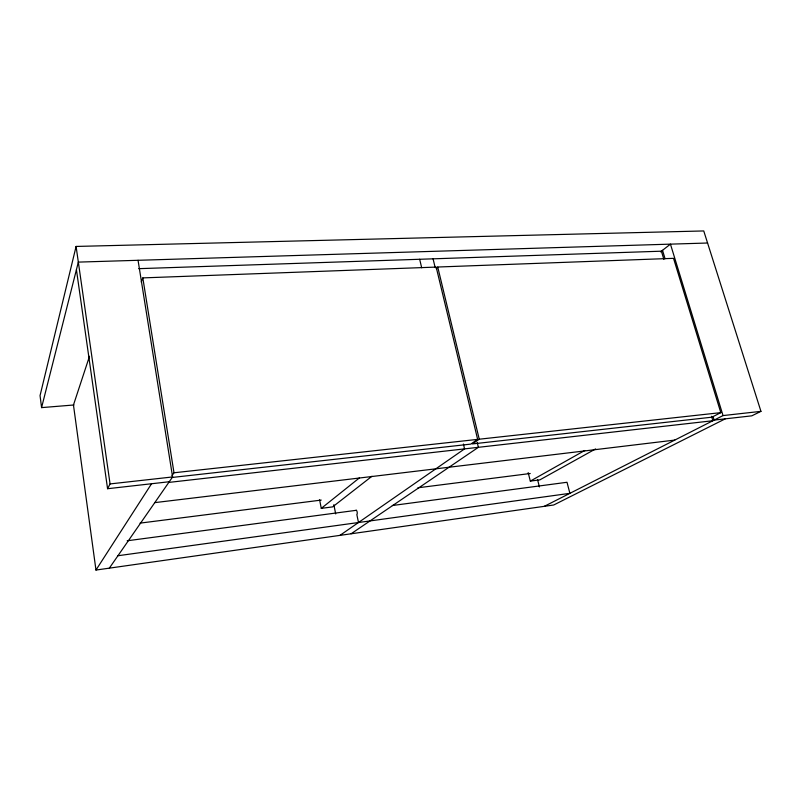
<?xml version="1.0" encoding="UTF-8"?>
<svg xmlns="http://www.w3.org/2000/svg" width="801" height="801" viewBox="0 0 801 801"><rect width="100%" height="100%" fill="white"/><g stroke="black" fill="none" stroke-linecap="round" stroke-linejoin="round"><path stroke-width="1.2" d="M713.04 416.51L714.132 420.094L751.789 415.839L760.95 411.354L703.749 230.948L76.095 246.438L40.05 395.604L41.582 407.619L73.952 404.976M41.582 407.619L78.338 262.107L707.583 243.013M89.502 356.275L73.462 405.016L95.97 570.052L553.711 504.99L725.255 418.843M141.246 282.032L142.818 277.897L436.175 267.083L477.646 439.379L470.848 444.104L171.905 477.486M169.271 481.741L107.574 488.72L110.067 483.924L76.095 246.438M95.97 570.052L151.559 483.744M171.995 475.684L173.997 472.78L142.818 277.897M109.337 568.149L172.595 476.945L138.052 260.295M436.215 268.675L437.726 267.023L673.521 258.333L720.8 412.635L711.929 417.181L472.43 443.924L479.248 439.208L720.8 412.635M319.599 499.814L321.281 508.365L359.349 477.957M371.954 476.255L332.655 506.883L321.281 508.365M660.545 251.854L670.447 244.145L723.033 415.579L760.95 411.354M339.974 535.368L464.56 448.89L463.409 444.024M351.088 533.786L478.387 447.318L477.216 442.452M528.189 472.64L530.322 481.101L584.72 450.502M595.604 448.91L539.904 479.849L530.322 481.101M544.33 506.322L723.033 415.579M117.947 555.734L569.891 493.336L567.008 482.272L392.32 505.521M127.179 540.785L356.385 510.297M140.035 523.123L321.231 500.084M417.912 487.789L530.242 473.501M154.783 502.627L674.762 440.089M168.801 482.412L712.88 420.735L711.528 416.3M173.997 472.78L477.646 439.379M110.067 483.924L172.595 476.945M138.743 268.665L661.396 251.194L663.889 259.404M662.517 250.323L665.06 258.693M537.571 479.669L539.413 486.938M437.726 267.023L479.248 439.208M433.071 258.823L435.113 267.334M419.674 259.274L421.686 267.784M358.478 522.522L356.835 514.512A2.163 0.801 82.6 0 0 357.126 511.909A2.163 0.801 82.6 0 0 355.974 510.347M333.847 504.7L335.689 513.922M76.425 269.687L107.574 488.72"/></g></svg>
